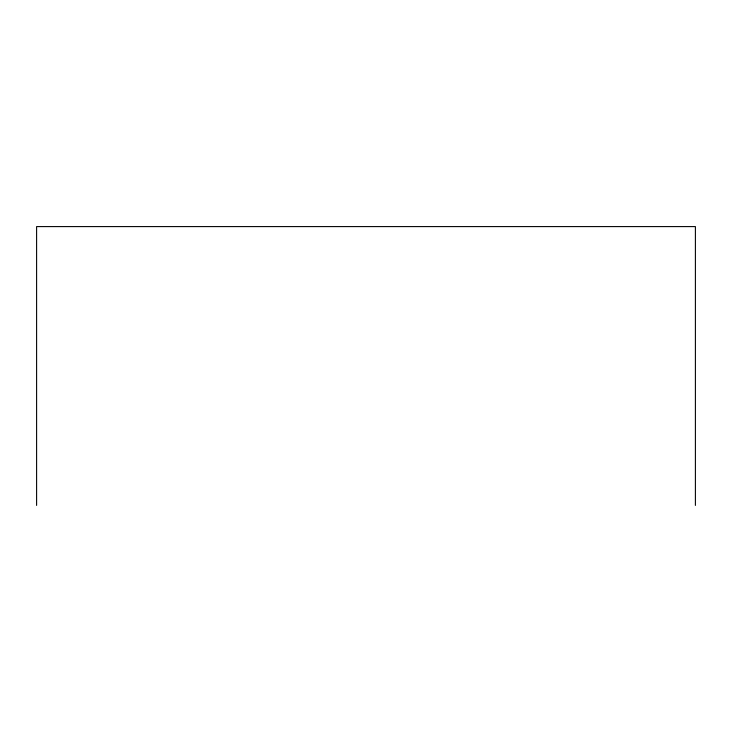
<?xml version="1.0" encoding="UTF-8"?>
<svg xmlns="http://www.w3.org/2000/svg" width="732" height="732" viewBox="0 0 732 732"><rect width="100%" height="100%" fill="white"/><g stroke="black" fill="none" stroke-linecap="round" stroke-linejoin="round"><path stroke-width="1.1" d="M695.4 505.409L695.4 226.591L36.6 226.591L36.6 505.409"/></g></svg>
